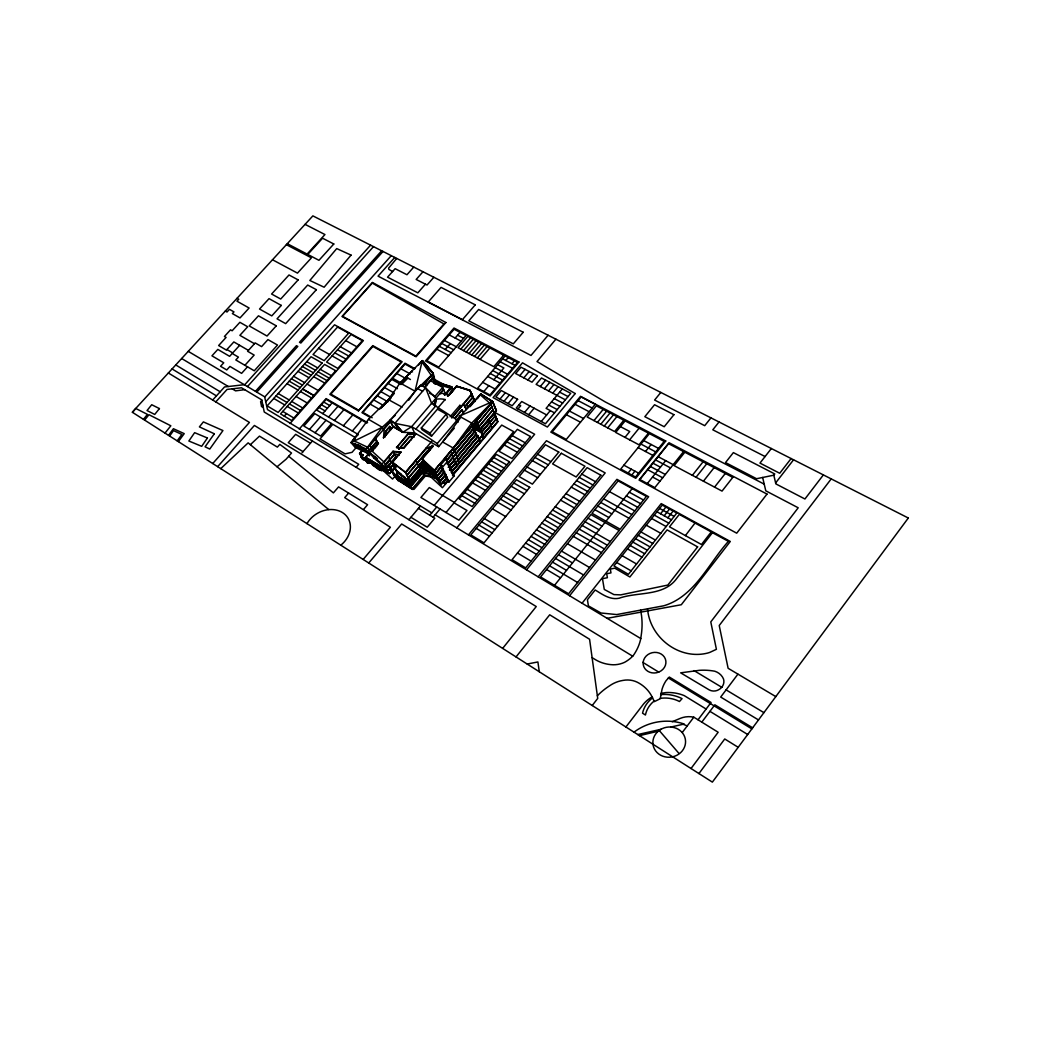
<?xml version="1.0" encoding="UTF-8"?>
<svg xmlns="http://www.w3.org/2000/svg" width="1040" height="1040" viewBox="0 0 1040 1040"><rect width="100%" height="100%" fill="white"/><g stroke="black" fill="none" stroke-linecap="round" stroke-linejoin="round"><path stroke-width="1.5" d="M383.539 438.009L384.241 428.22L390.975 420.42M385.112 436.956L385.645 431.093L389.701 426.387L390.65 429.741M385.398 435.812L385.801 431.418L389.87 426.712M435.305 404.404L436.332 399.178A21.931 17.563 -23.6 0 1 445.094 399.529L445.263 399.88M435.513 382.759L433.238 373.334L422.305 360.633L415.038 391.17L408.772 400.166M434.291 405.132L435.968 398.229L443.547 389.415M437.242 479.297L434.382 477.087L437.125 478.686M422.604 472.225L410.8 486.213M397.8 477.893L410.956 486.538L422.76 472.55L431.73 474.318M399.165 480.662L412.152 488.995L423.852 475.189L422.76 472.55M439.894 393.666L442.429 393.328L448.981 394.875L456.482 386.074L469.937 390.208L474.266 401.128M374.634 456.729L373.854 458.055L386.139 469.118L395.915 457.288L392.977 451.269L381.992 464.061L369.668 452.972L378.183 443.118A30.576 24.453 -25.1 0 1 375.349 438.516L377.741 443.339M380.328 408.655L382.395 406.575M368.108 450.242L369.824 454.246L365.638 449.566L351.559 442.91L355.797 447.603L356.876 446.108L369.174 451.932M169.611 436.033L173.537 430.599L181.844 434.447L177.19 440.856M168.545 435.357L173.394 428.714L184.223 433.628L178.347 441.61M395.174 415.415L382.239 427.284L365.807 449.54L370.292 454.571L355.628 447.629L351.091 442.598L368.485 419.315L388.557 399.464L400.153 382.876L422.305 360.633L433.303 373.594M456.105 420.472L480.844 394.017L492.778 401.648L496.431 410.839L480.35 429.871L472.576 425.477M460.993 417.131L442.598 441.961L453.258 448.045L459.42 462.28M453.258 448.045L471.705 423.098L492.622 401.57L496.431 410.839M698.932 773.552L724.737 738.972L738.192 747.305M691.028 768.508L718.159 732.251L693.823 717.197A21.021 19.292 -8 0 0 680.186 718.406L672.243 721.708M698.022 719.797L711.061 702.481L669.318 677.04L666.055 680.693A35.282 31.902 -8.3 0 0 662.038 689.325L660.205 698.75L654.355 701.623L652.093 696.891A37.102 33.787 -15.7 0 0 637.221 682.188A21.736 19.708 -14.9 0 0 622.921 680.42A28.938 26.312 -14.9 0 0 609.492 685.88A65.455 60.112 -12.8 0 0 597.363 695.76M701.805 722.137L714.857 704.795L752.648 727.818M737.88 674.206L720.694 697.06L758.485 719.94M682.318 732.42L693.823 717.197M831.22 478.894L719.225 625.521L728.117 668.291L775.814 696.605M685.386 535.6L695.019 523.055M625.911 726.999L643.669 703.846A31.369 28.652 -10.5 0 1 652.093 696.891M823.368 474.916L804.934 498.992L775.853 483.899L773.812 475.202L774.774 473.954L733.369 452.608L725.517 462.566L756.548 478.725L773.76 475.202M791.115 458.549L779.714 473.265L759.967 463.099L771.355 448.513M775.632 482.937L793.559 459.784M592.215 705.51L597.727 698.412L589.576 639.262L549.705 614.796L516.035 656.929M712.504 532.636L675.467 580.138C661.843 596.427 637.351 591.747 619.125 598.234C610.116 600.145 602.407 594.412 595.166 589.979L587.418 599.716L588.419 605.878L600.938 612.989L616.681 614.575L663.702 605.8C694.629 596.687 708.448 563.511 728.416 541.359L712.452 532.701M714.558 487.123L725.309 473.46M696.033 477.282L706.758 463.736M667.823 517.777L673.14 511.056M703.417 481.208L714.142 467.61M660.569 513.773L665.873 507.078M692.354 475.332L703.079 461.799M664.196 515.775L669.5 509.067M719.03 421.967L712.803 429.806L765.076 456.547M582.062 603.226L661.219 503.607L730.301 541.463L681.304 604.734L607.139 618.319M165.009 433.095L170.833 425.789L148.954 414.7L144.612 420.095M710.957 417.872L704.717 425.672L654.615 400.049L660.816 392.431M569.608 595.738L648.648 496.73L616.915 479.336L538.174 576.823M647.322 483.548L665.652 460.655M631.813 475.033L634.933 471.172M502.645 648.388L536.25 606.554L401.674 523.991L368.732 563.004M554.528 585.312L604.968 522.496M606.008 521.209L632.19 488.605M143.442 419.341L147.433 414.388L135.72 408.447L132.535 412.386M628.121 473.031L631.228 469.17M645.502 451.477L651.144 444.483M624.975 437.372L629.733 431.522L620.451 426.634M629.642 439.842L639.08 428.22M526.552 569.842L605.176 472.914L546.455 440.726L468.442 534.872M604.253 426.049L613.47 414.791M607.685 427.882L616.915 416.598M597.389 422.409L606.606 411.19M600.808 424.229L610.038 412.984M593.97 420.602L603.187 409.396M541.229 421.499L550.303 410.605M456.742 527.839L534.638 434.252L494.208 412.1M552.747 393.159L558.142 386.698M562.341 388.908L546.104 408.356L554.502 412.867M433.121 517.244L440.063 508.963M524.55 412.464L529.984 405.964M544.414 388.752L549.809 382.317M445.978 512.499L513.656 431.652L501.735 425.074L434.174 505.44M528.697 414.713L534.144 408.2M548.574 390.949L553.969 384.514M392.509 462.397L400.92 452.062L392.34 462.072L405.483 472.524L415.935 460.291L420.719 470.392L410.358 482.547L405.483 472.277L431.899 441.194M451.737 417.599L471.809 393.861L474.955 401.557M451.88 417.937L471.939 394.212L469.846 390.377L456.391 386.23L469.989 390.715M448.981 481.975L441.038 464.555L439.855 463.879L447.824 481.299L448.981 481.975L454.064 475.943L446.199 458.471L445.016 457.782L447.486 461.331L442.338 467.428L441.168 466.739M518.024 408.928L520.702 405.743L518.96 404.807M429.793 515.229L436.735 506.974M540.267 386.555L545.649 380.146M555.919 339.196L537.017 361.569L605.28 401.947L764.218 484.133M444.171 471.679L438.178 478.777L437.021 476.268L443.014 468.949M449.176 465.764L454.324 459.927M476.099 433.862L457.067 456.677M480.922 428.168L494.39 412.971M444.457 471.601L438.334 479.102L439.491 481.585L445.471 474.5M448.318 467.272L476.255 433.953L474.513 431.015M494.26 412.633L480.038 429.689L481.104 432.25L489.801 422.214L488.761 419.64M503.997 401.323L509.418 394.901M523.809 377.858L529.178 371.501M444.613 471.926L438.464 479.219L426.114 467.727L419.978 469.053M448.461 467.376L476.398 434.291L475.722 433.914L477.464 436.839L471.705 423.098L459.29 416.182L492.622 401.57L434.356 470.379L441.064 484.835L447.226 477.516M480.194 429.78L496.262 410.748M449.449 469.781L455.585 462.774M477.308 436.748L458.328 459.524M447.057 477.217L440.804 484.367L439.66 481.897L445.848 474.305M449.605 470.093L478.088 436.098L475.579 434.681M434.512 477.685L424.06 475.618L412.36 489.411L399.373 481.091L396.409 475.098L397.904 473.356L396.578 475.423L410.67 484.393L421.148 471.536L427.284 470.223L439.764 482.027L446.004 474.63M450.164 469.703L478.231 436.423L475.605 434.954M408.889 519.688L420.446 505.999M508.079 403.546L513.513 397.098M527.904 380.029L533.286 373.646M451.724 471.406L496.587 418.457M447.083 477.425L444.119 481.208M452.27 471.263L479.44 439.296L480.493 441.831L453.388 473.746M482.443 435.461L483.652 438.087L482.443 435.461L491.114 425.438M451.386 472.576L496.548 418.73M445.094 483.587L448.201 479.895M483.496 437.996L492.154 427.999L490.958 425.36M447.317 481.221L445.25 483.678L442.403 482.014M452.452 475.124L497.744 421.356M448.578 480.402L442.403 487.721L430.118 476.268M452.647 475.553L497.913 421.798L490.737 403.793M548.106 335.244L530.998 355.446L378.053 276.146L394.784 257.439M440.427 463.45L434.382 470.587L435.552 473.109L441.584 465.985M444.444 458.705L492.778 401.648M440.557 463.567L434.512 470.704L422.11 459.199L433.082 446.316L426.01 448.188M444.587 458.796L490.867 404.144L480.22 394.758L477.373 398.593M441.038 464.555L446.199 458.471M446.602 460.057L451.776 454.207M454.376 450.853L473.668 428.051M441.87 465.92L435.708 473.434L436.865 475.943L442.884 468.832M446.316 460.655L473.824 428.142M491.92 406.757L477.646 423.618L475.111 422.214M363.155 559.442L390.364 527.267L344.708 497.614L348.621 493.064M442.013 466.245L435.838 473.551L423.293 461.734M446.888 460.486L473.967 428.48M499.928 399.126L505.349 392.704M519.727 375.7L525.096 369.356M423.852 475.189L434.434 477.113L423.93 475.02M447.889 462.917L453.05 457.08M474.89 430.963L455.806 453.817M447.278 463.905L475.046 431.054L474.24 430.833L475.176 431.392L447.434 464.23M443.313 469.092L437.151 476.398L424.788 464.906L418.626 466.219M483.795 391.573L488.826 385.658M493.857 379.743L503.867 367.965L497.679 364.702M409.604 480.74L423.8 464.048M433.966 403.585L434.928 405.756L435.968 398.229L425.607 387.764L420.654 385.021L389.961 420.511L392.912 426.634L402.753 432.315L414.505 432.822L438.607 446.654L454.363 428.116M409.76 481.065L423.956 464.373M511.966 363.74L514.423 360.841M396.578 475.423L410.67 484.393L424.645 467.428M424.801 467.753L422.903 469.989L426.543 469.209M413.881 489.515L425.386 475.943M450.125 416.767L459.901 405.301L460.785 406.835M405.652 472.602L427.167 447.538M454.922 418.08L462.02 409.747L462.579 410.943A23.608 18.954 -23.5 0 1 463.437 413.491M473.018 396.825L464.685 406.601L465.166 407.368A21.931 17.602 -23.2 0 1 466.414 409.539M406.861 475.111L432.328 445.211M455.065 418.405L462.02 409.747M407.03 475.436L427.31 451.1L430.105 450.177M421.304 471.861L427.44 470.548L421.954 458.874L432.926 445.978M505.765 360.477L508.222 357.591M457.184 419.796L459.212 417.417M465.92 409.539L474.227 399.776M408.239 477.932L423.553 459.927M438.607 446.654L437.216 443.586L457.223 420.069L431.639 403.416L425.607 387.764L394.901 423.332L397.826 429.468M408.395 478.257L423.709 460.252M470.054 406.692L480.844 394.017M368.407 453.648L365.586 457.444L388.115 470.847L393.315 464.763M390.858 470.223L391.495 469.482L390.26 466.999L389.623 467.753L390.858 470.223L390.104 469.781L391.495 469.482M395.694 466.414L389.506 473.642L395.525 466.089M391.573 470.184L395.499 475.176L398.307 480.831L391.807 471.393L394.81 468.403M431.522 436.163L430.105 433.056L446.264 414.141L437.424 409.188L421.291 428.012L422.097 429.754L431.522 436.163L447.642 417.274L446.264 414.141M395.499 475.176L397.54 472.784M395.525 475.566L392.561 479.05L382.551 470.028M443.69 389.753L439.907 393.64M397.982 447.876A21.19 16.978 -25.1 0 1 396.604 447.564L408.252 433.472L415.428 434.148L410.904 439.946M474.552 356.447L484.315 345.072M396.604 447.564L408.408 433.81L415.571 434.486M444.535 395.057L450.385 388.219L452.218 392.184M444.678 395.135L451.815 386.815L435.448 381.771L434.356 383.565M398.814 448.942L409.604 436.358L413.907 436.761M389.961 420.511L394.901 423.332L411.645 426.686L415.87 429.091L435.864 405.782M390.026 459.693L385.515 464.958L394.524 454.454L399.282 454.922M445.809 394.329L450.71 388.609M398.97 449.28L409.76 436.696L414.05 437.099M477.321 357.916L487.084 346.528M382.278 469.04L381.498 470.21C378.196 472.056 368.017 457.834 372.762 465.296L381.706 470.626L382.538 469.664L383.903 470.067L383.344 470.73L383.903 470.067M383.435 470.197L383.994 469.547M447.59 396.136L451.633 391.157M395.759 456.963L386.633 467.337M403.13 448.37L411.112 439.556M415.883 433.615L403.689 447.85A21.203 16.991 -25.1 0 1 396.448 447.226M437.528 408.356L445.094 399.529M448.045 396.123L451.958 391.56M409.149 441.844L403.845 448.175A21.19 16.978 -25.1 0 1 399.412 448.097M443.885 393.978L449.124 395.213L456.534 386.568M480.09 359.385L489.866 347.984M390.104 466.674L388.7 466.986L390.104 466.674L388.869 464.191L388.219 464.945L389.454 467.428M388.115 470.847L393.146 464.438M363.662 509.301L367.588 504.712L338.572 486.889L333.385 492.882L288.691 456.261M463.528 350.61L473.278 339.287M466.271 352.066L476.034 340.73M372.736 463.398L367.237 462.735L364.598 457.925L365.755 459.849L367.978 459.953M376.87 459.394L377.286 460.2M372.762 465.296L373.828 464.061M469.027 353.522L478.79 342.173M394.901 423.332L402.753 432.315L395.018 423.189L390.091 420.355L392.444 425.269M402.753 432.315L411.645 426.686L435.968 398.229L435.097 396.253L442.689 387.426L430.118 380.523L424.437 387.101M471.783 354.978L481.546 343.616M391.729 420.316L365.807 449.54L351.091 442.598L358.293 434.304M367.9 447.642L375.505 438.841A30.576 24.453 -25.1 0 0 377.26 441.987M391.144 420.758L384.241 428.22M389.506 473.642L361.569 456.989L363.012 454.818L359.554 453.388L362.635 449.813M422.084 386.243L433.238 373.334L422.409 360.854L421.785 361.569M422.513 386.256L431.418 375.713M361.569 456.989L363.012 454.818M367.146 452.452L369.33 455.702L367.146 452.452L367.796 451.711M369.174 450.151L376.766 441.363A30.511 24.44 -25.1 0 0 377.559 442.975M369.343 450.476L376.922 441.701A30.511 24.427 -25.1 0 0 377.728 443.313M430.599 380.835L432.562 378.326L426.504 385.58M356.122 467.298L358.709 464.295L267.488 409.578L264.602 396.773L188.24 351.351M430.638 381.056L432.705 378.664L430.742 381.173M365.586 457.444L368.576 453.973M369.057 454.194L368.42 454.935L369.798 454.636L369.057 454.194L368.589 455.26M371.917 451.152L378.495 443.534M383.383 437.684L393.042 426.491M374.387 448.591L377.234 445.302M384.566 436.826L393.822 426.101M460.785 349.154L470.535 337.857M355.875 447.915L352.027 452.335L345.033 453.869L320.047 438.906L332.839 424.294L354.77 437.229M445.211 349.492L450.32 343.603M455.143 338.039L460.057 332.358M362.804 450.138L359.723 453.713L363.168 455.143M352.326 431.015L361.803 420.121M381.394 407.719L393.861 393.367M418.496 365.014L422.305 360.633M355.303 438.269L353.197 440.7L355.394 438.425M383.63 405.665L394.017 393.705M386.633 402.454L390.871 397.579M343.356 425.75L352.82 414.908M358.436 410.878L402.142 361.725L372.801 345.644L329.823 394.368L358.436 410.878L401.154 361.946L372.866 346.437L330.811 394.134L358.904 410.358M334.464 420.511L343.915 409.734M328.575 417.053L338.013 406.302M315.055 432.731L326.014 420.264M302.042 452.777L312.39 440.986M425.451 284.193L417.833 292.825L387.556 277.173L395.135 268.684L406.965 274.742L413.777 267.072M299.234 429.052L326.092 398.606L367.601 422.708M433.862 277.277L427.037 285.012L416.169 279.448L422.981 271.752M322.699 413.608L332.137 402.896M309.504 429.416L320.45 416.988M289.991 423.514L363.376 340.6L334.555 324.805L265.733 401.791M284.245 416.104L286.468 413.608M377.468 458.835L375.167 456.755L373.958 458.107L369.668 452.972M263.328 407.511L261.56 406.445L262.834 405.041M212.719 463.515L249.431 422.435L168.35 372.983M396.747 258.44L388.596 268.164L388.869 269.386L392.587 271.531M217.646 466.661L254.397 425.464L632.684 656.201M261.859 400.231L260.585 401.661L261.56 406.445M264.667 397.098L391.274 255.658M255.45 391.326L296.452 345.67L297.804 346.437L256.789 392.119M381.667 250.796L299.494 342.29L300.846 343.044L383.032 251.485M244.608 384.878L370.578 245.167M247.468 386.568L373.503 246.649M212.693 400.023L224.523 386.958L244.296 384.683M244.907 365.3L254.163 355.082L247.611 351.286L255.19 342.927L261.599 346.619L267.943 339.599L277.498 345.046L254.267 370.786L235.82 359.97L238.42 357.11L232.206 353.483L229.619 356.33L217.815 349.414L211.952 355.823L223.743 362.778L220.558 366.288L226.759 369.954L229.944 366.444L241.618 373.347L247.507 366.821M215.774 401.908L227.084 389.415L241.501 387.777L261.794 399.893L264.238 412.009L431.808 512.837M239.655 345.306L232.726 352.911L226.928 349.531M407.901 378.118L401.986 384.072L400.257 383.11L406.172 377.169L410.423 379.522M401.232 383.656L407.147 377.702M412.048 370.942L406.068 376.935M382.239 406.484L390.871 397.995M433.238 373.334L415.038 391.17L400.257 383.11M410.358 482.547L397.15 472.264L392.197 462.215L405.626 472.381L410.527 482.391L420.719 470.392M396.539 471.016L405.015 477.36M397.15 472.264L392.34 462.072M220.74 468.637L248.144 442.858L328.718 509.535M250.354 444.691L259.467 436.137L277.381 447.122L279.812 444.379L291.525 453.037L286.13 459.173L277.043 466.778M351.091 442.598L382.239 427.284L383.253 429.364M426.166 448.526L433.082 446.316M639.483 735.644L658.242 731.198M637.78 734.552L660.946 729.3M670.67 727.09L684.203 724.022A51.259 47.619 -9.9 0 0 674.609 721.734L671.32 721.357A51.259 47.619 -9.9 0 0 634.01 732.16M418.483 465.894L424.632 464.568L436.995 476.06M424.008 466.648L421.421 466.843L425.217 466.388M419.822 468.728L425.958 467.402L438.308 478.894M660.855 693.394L665.912 692.575A39.715 36.387 -10.5 0 1 684.242 695.617L706.134 709.033M527.163 664.027L537.901 661.96L539.279 671.749M244.673 389.675L235.56 390.858L232.193 388.83M660.621 694.616L663.494 694.434A37.401 34.268 -10.9 0 1 682.058 698.633L679.458 701.519A29.588 27.079 -10.9 0 0 660.218 698.399M367.809 459.628L365.586 459.524L367.237 462.735M367.016 462.306L372.073 463.489M392.977 451.269L400.92 452.062M401.089 452.387L393.133 451.607L384.098 462.124L371.605 450.736L378.183 443.118M399.126 454.597L394.368 454.129L385.359 464.633L389.87 459.368L388.622 456.859M355.628 447.629L360.36 448.487M428.922 471.224L426.075 470.847M424.359 470.509L428.844 471.393M431.574 473.993L422.526 472.407L424.06 475.618M422.682 472.719L431.652 474.487M383.253 470.158L386.204 470.808M383.123 470.301L386.152 471.003M383.344 470.73L386.36 471.432M382.148 469.196L383.864 469.69M435.864 382.096L451.568 386.932M434.2 383.227L450.567 388.271M495.378 415.831L481.403 432.679L473.811 428.389M683.124 724.269L687.232 725.907M361.153 456.495L363.454 457.457M362.427 458.965L365.859 460.382M366.08 460.811L362.635 459.381L359.554 453.388M353.028 440.375L367.731 447.304L370.604 452.985M357.513 444.639L360.464 446.03M356.226 444.275L366.431 449.111M355.94 446.043L366.262 450.918M356.109 446.368L363.493 449.865M360.893 457.171L363.727 458.523M489.671 400.257L492.414 401.609L481.143 394.199M305.071 224.354L324.948 234.546L307.099 254.085L287.287 243.698M286.377 244.673L311.428 257.829L297.479 273.117L272.506 259.766M457.613 335.179L463.593 338.325M502.658 358.852L515.073 365.378M578.11 400.621L592.176 408.031M559.637 392.132L568.061 396.565M449.189 334.893L461.123 341.185M500.175 361.764L512.577 368.316M575.068 404.3L589.121 411.723M643.76 440.583L658.554 448.409M565.357 399.815L536.133 384.371L541.515 377.975L570.752 393.328L545.428 423.774L516.282 407.992L521.716 401.518L546.676 414.947M640.939 444.067L655.733 451.906M554.242 398.606L562.653 403.078M444.379 340.444L456.3 346.762M495.183 367.627L507.585 374.205M658.177 456.677L673.166 464.646M569.478 411.047L583.518 418.522M638.118 447.564L652.912 455.429M441.753 343.46L453.674 349.804M492.687 370.552L505.076 377.156M551.525 401.856L559.936 406.328M655.564 459.927L670.553 467.922M439.27 346.32L451.191 352.677M490.178 373.49L502.58 380.107M548.821 405.106L557.219 409.591M566.423 414.726L580.463 422.227M652.938 463.19L660.413 467.181M436.787 349.193L448.695 355.563M487.669 376.428L500.058 383.071M650.325 466.453L665.314 474.487M647.699 469.716L662.688 477.789M482.651 382.33L495.04 388.999M652.548 477.022L660.049 481.078M623.87 465.192L638.638 473.174M423.059 361.478L427.427 368.212M414.921 368.667L405.015 363.233L361.946 412.62L370.162 417.378M434.746 379.522L447.486 386.503M414.362 369.187L405.028 364.065L362.895 412.386L372.177 417.742M494.273 413.114L495.43 415.558L481.247 432.588L482.456 435.227L476.58 420.784M659.607 508.43L674.128 516.425M629.291 492.206L643.5 500.019M446.342 393.211L444.808 392.366L442.689 387.426M400.907 368.797L410.241 373.932M656.942 511.771L671.476 519.792M345.683 340.6L356.928 346.801M626.392 495.807L640.601 503.659M489.944 422.552L490.828 425.022M512.161 435.578L525.2 442.793M581.828 474.123L595.582 481.728M654.29 515.125L668.811 523.159M396.786 373.529L404.781 377.949M609.44 491.634L637.702 507.286M429.52 393.159L435.097 396.253M509.535 438.698L522.574 445.939M537.589 454.272L550.914 461.656M579.189 477.36L592.943 484.991M476.567 421.031L477.49 423.54M417.612 388.544L422.552 391.287M651.625 518.479L666.133 526.539M340.262 346.71L351.481 352.95M620.594 503.035L634.79 510.939M475.254 422.552L477.789 423.956L491.777 406.64M506.922 441.831L519.948 449.085M534.963 457.444L548.275 464.854M576.55 480.597L590.291 488.254M392.652 378.261L400.634 382.72M473.798 423.722L478.855 426.543L493.09 409.695L478.998 426.881L473.941 424.06M391.703 379.34L401.024 384.54M337.532 349.778L348.751 356.031M472.498 425.23L480.064 429.442M603.642 498.823L631.878 514.579M504.296 444.964L517.322 452.244M532.324 460.629L545.636 468.052M573.898 483.847L587.639 491.517M472.446 427.414L481.26 432.341M646.282 525.2L660.79 533.312M334.815 352.846L346.021 359.125M237.042 298.298L238.732 299.247L236.951 301.184L249.106 308.009L240.032 317.928L232.388 313.599L233.961 311.883L229.45 309.335L226.993 312.013L225.316 311.051M600.73 502.437L628.953 518.232M388.128 383.448L397.436 388.661M571.246 487.097L584.987 494.793M475.475 435.097L477.958 436.488M318.552 348.322L329.641 354.549M332.085 355.914L343.291 362.206M479.141 438.88L478.088 436.098M597.818 506.038L611.858 513.929M527.046 466.999L540.358 474.474M384.54 387.569L393.848 392.795M640.939 531.934L655.434 540.098M594.906 509.652L608.933 517.569M524.407 470.184L537.706 477.685M565.942 493.597L579.67 501.345M638.248 535.314L652.743 543.491M380.952 391.69L390.247 396.942M493.766 457.548L506.779 464.906M563.277 496.86L576.992 504.634M635.57 538.694L650.052 546.897M402.051 407.108L388.726 399.802M377.351 395.811L387.972 401.843M491.127 460.707L504.127 468.078M560.612 500.136L574.327 507.923M632.879 542.087L647.361 550.303M588.029 518.18L602.043 526.149M488.488 463.866L501.488 471.263M630.188 545.48L644.67 553.722M306.696 361.608L317.746 367.913M320.19 369.304L331.37 375.674M373.75 399.945L383.045 405.236M585.091 521.807L599.105 529.802M485.836 467.025L498.836 474.448M513.799 482.989L527.085 490.581M555.269 506.675L568.984 514.514M421.291 428.012L430.105 433.056M304.512 364.052L315.575 370.357M318.006 371.748L329.186 378.144M627.484 548.873L641.966 557.141M451.958 449.462L454.532 450.944M370.136 404.092L379.418 409.396M582.153 525.447L610.311 541.567M302.341 366.483L313.378 372.814M315.822 374.218L326.989 380.614M483.184 470.197L496.184 477.633M511.134 486.213L524.407 493.818M552.591 509.964L566.293 517.816M450.645 451.659L456.69 465.517M579.215 529.087L607.373 545.259M300.157 368.927L311.194 375.271M313.638 376.675L324.805 383.097M480.532 473.369L493.519 480.831M549.913 513.24L563.615 521.118M254.462 343.72L239.876 335.335L247.689 326.768L239.876 322.309L232.141 330.772L230.516 329.836L224.445 336.479L226.07 337.415L218.634 345.54L226.408 350.09L233.844 341.939L248.417 350.389M622.089 555.672L636.558 563.992M297.973 371.371L309.01 377.741M394.446 427.297L402.883 432.159M576.277 532.74L604.409 548.964M477.88 476.541L490.854 484.029M505.804 492.648L519.077 500.292M547.235 516.529L560.924 524.433M573.326 536.393L601.458 552.669M475.215 479.726L488.189 487.227M503.139 495.872L516.399 503.542M544.544 519.831L558.233 527.748M616.668 562.497L631.124 570.869M368.485 419.315L382.239 427.284M293.592 376.272L304.629 382.668M307.06 384.072L318.214 390.533M472.55 482.911L485.524 490.425M500.461 499.096L513.721 506.792M541.853 523.12L555.542 531.063M291.408 378.729L302.432 385.138M366.613 422.929L326.144 399.412L316.732 410.098L358.332 434.551M452.894 475.254L454.064 475.943M497.783 502.333L511.03 510.042M539.162 526.422L552.838 534.391M289.211 381.186L300.235 387.608M567.411 543.712L595.517 560.092M323.804 402.077L329.784 405.561M287.014 383.643L298.038 390.078M300.456 391.495L311.597 398.008M467.22 489.281L480.168 496.86M536.471 529.737L550.147 537.719M321.451 404.755L327.418 408.239M464.542 492.479L477.49 500.071M492.414 508.82L505.661 516.568M533.767 533.039L547.43 541.047M319.085 407.42L325.065 410.917M561.483 551.057L589.576 567.541M442.533 481.858L445.224 483.444L444.093 480.974M434.304 477.256L437.047 478.868M442.715 482.508L445.445 484.107L443.963 480.883M296.049 396.461L307.19 402.987M461.864 495.69L474.812 503.295M531.063 536.354L544.726 544.388M558.519 554.736L572.481 562.965M528.359 539.682L542.009 547.729M278.213 393.51L289.211 399.997M291.629 401.427L302.757 407.992M555.542 558.428L583.609 575.003M391.118 462.111L389.883 459.615M484.341 518.57L497.562 526.396M525.642 542.997L539.292 551.083M276.003 395.98L287.001 402.48M289.419 403.923L300.547 410.501M454.402 502.437L429.286 487.565L420.901 497.497L458.887 520.221L466.986 510.497L454.051 502.853M552.552 562.12L566.514 570.388M273.793 398.45L284.791 404.976M287.209 406.406L298.324 413.01M481.637 521.833L494.858 529.672M522.925 546.325L536.575 554.437M549.575 565.812L577.616 582.504M365.417 457.119L387.946 470.522M478.933 525.096L492.154 532.961M371.137 462.085L380.38 467.597L371.293 462.41M361.4 456.664L389.35 473.317M372.671 464.724L381.628 470.054M282.776 411.398L293.878 418.028M546.585 569.517L560.534 577.837M476.229 528.359L489.437 536.25M517.478 553.007L531.128 561.145M181.662 358.514L228.332 386.516M435.136 514.839L640.783 638.56M694.044 670.605L721.721 687.258M726.089 689.884L763.906 712.647M592.111 657.644L596.206 660.114A36.543 32.318 -15.7 0 0 613.158 664.781A23.465 20.839 -15.8 0 0 624.585 662.324A32.643 28.912 -16.3 0 0 631.579 657.293L633.087 655.798A49.608 43.849 -17.6 0 0 640.718 638.885L641.55 632.918A88.4 77.818 -20.4 0 0 641.55 615.706L640.627 610.116M310.414 443.235L295.646 434.33L288.288 442.676L303.03 451.646M418.431 508.378L434.772 518.232L427.232 527.228L410.917 517.296M175.76 364.936L220.168 391.768M172.068 368.94L216.45 395.876M643.162 662.584L658.723 672.087M668.33 677.937L751.855 728.884M709.93 711.347L747.695 734.5M481.195 394.472L492.323 401.375L496.184 410.527M396.409 475.098L410.514 484.068M370.071 453.375L375.167 456.755M415.87 429.091L437.216 443.586M393.9 465.244L396.292 467.09M396.526 470.548L401.284 474.253M398.502 473.057L410.501 482.404M421.954 458.874L434.356 470.379M423.67 363.961L433.095 373.347L433.693 378.092M659.568 730.886L678.873 753.324M381.888 464.009L386.139 469.118M435.747 476.931L439.764 482.027M434.954 476.944L441.064 484.835M391.807 471.393L396.721 477.633M391.976 471.718L396.877 477.958M393.198 474.175L398.099 480.415M435.734 476.944L439.634 481.91M422.773 361.322L425.971 366.093M460.746 406.796L459.901 405.301M471.679 394.511L473.161 397.163L464.828 406.939L463.45 403.663M472.277 396.279L474.37 400.114L467.922 407.68L466.7 404.755M473.616 399.555L474.474 401.089L469.937 390.208M369.096 460.005L370.344 462.462M380.094 467.428L381.706 470.626M369.915 444.782L372.944 450.788M390.533 470.6L391.339 470.184L390.585 469.729M383.942 461.799L386.932 467.779M389.935 467.376L389.181 466.934M409.604 483.756L412.36 489.411M411.645 426.686L414.505 432.822M447.629 463.58L452.244 473.798M411.749 370.773L412.49 371.93M425.204 382.629L426.647 385.918M421.837 361.686L431.366 375.505L434.993 383.851M457.223 420.069L458.12 422.136M451.815 386.815L453.466 390.728M472.459 425.62L473.538 428.207M473.681 428.545L474.76 431.119M474.903 431.457L475.969 434.018M478.075 436.345L479.024 439.036M479.284 439.218L480.22 441.896M477.633 423.878L478.699 426.452M478.842 426.79L479.908 429.364M495.43 416.039L496.457 418.613M496.6 418.938L497.614 421.499M384.8 465.933L385.749 468.715M389.701 426.387L390.481 429.403M762.645 477.477L765.791 490.828L798.2 507.78L710.788 621.907L716.404 649.311L710.073 652.275A23.322 20.605 -9.1 0 1 707.2 653.172C678.925 660.023 649.844 637.533 647.556 608.881M354.926 443.209L355.797 447.603M465.023 407.03A21.944 17.615 -23.2 0 1 466.271 409.201M462.436 410.605A23.621 18.954 -23.5 0 1 463.294 413.153M306.982 523.627A24.206 19.812 -30.3 0 1 342.602 512.655A24.206 19.812 -30.3 0 1 340.795 545.194M654.082 701.077A25.35 23.127 -10.3 0 0 645.45 715.013L642.538 713.18A28.587 26.078 -10.3 0 1 652.548 697.853M643.201 662.103L643.136 662.779A11.453 10.257 -12.5 0 0 658.528 672.165L659.217 671.879A11.453 10.257 -12.5 0 0 661.219 654.056A11.453 10.257 -12.5 0 0 643.201 662.103M207.415 437.996L201.695 446.316L188.851 441.012L194.636 432.666L207.415 437.996M214.318 433.784L205.075 446.81L209.768 449.046L222.937 430.56L203.372 421.902L199.394 426.881L214.318 433.784M908.31 518.011L712.361 782.119L132.262 412.217L312.871 215.878L908.31 518.011M767 494.078L736.71 533.182L639.041 480.077L669.032 442.728L767 494.078M697.619 546.871L667.823 585.065L620.672 594.88L613.912 594.594L604.279 589.446L602.472 578.695L607.386 577.707L606.71 573.742L610.974 572.884L610.324 569.075L614.77 568.178L629.902 576.979L667.082 529.88L697.619 546.871M711.256 531.947L701.454 544.518L669.513 526.799L679.276 514.423L711.256 531.947M732.784 477.386L722.033 491.101L674.128 465.634L684.827 452.231L732.784 477.386M676.793 513.058L628.407 574.314L613.951 565.916L662.259 505.089L676.793 513.058M619.138 530.517L568.607 593.775L540.592 576.94L590.954 514.553L619.138 530.517M646.399 496.392L620.178 529.23L591.981 513.279L618.124 480.896L646.399 496.392M683.605 451.581L654.823 487.63L639.847 479.492L668.59 443.703L683.605 451.581M159.432 408.59L154.726 414.44L147.03 410.553L151.723 404.729L159.432 408.59M664.196 441.402L635.518 477.048L620.763 469.027L649.389 433.628L664.196 441.402M665.743 440.999L635.752 478.296L550.836 432.12L580.515 396.331L665.743 440.999M673.933 414.687L664.209 426.738L644.839 416.689L654.55 404.742L673.933 414.687M648.466 433.147L639.015 444.821L615.693 432.445L625.118 420.901L648.466 433.147M600.86 475.228L525.655 567.879L512.031 559.689L587.106 467.662L600.86 475.228M623.831 420.225L614.601 431.548L587.171 416.988L596.375 405.821L623.831 420.225M595.218 404.339L566.28 439.426L552.266 431.808L581.152 396.955L595.218 404.339M529.737 487.344L484.003 542.841L470.808 534.911L516.464 479.791L529.737 487.344M558.792 452.101L532.402 484.12L519.116 476.58L545.454 444.769L558.792 452.101M561.353 453.271L552.604 463.892L576.147 476.97L584.974 466.245L561.353 453.271M509.418 461.734L472.121 506.519L459.186 498.888L496.405 454.402L509.418 461.734M530.426 436.514L512.057 458.562L499.044 451.256L517.374 429.338L530.426 436.514M575.211 393.549L547.378 427.037L493.064 397.579L522.509 362.817L575.211 393.549M351.052 255.112L324.129 287.222L309.842 280.475L336.726 248.586L351.052 255.112M517.608 399.308L512.174 405.756L495.859 396.929L501.28 390.52L517.608 399.308M537.394 375.804L532.012 382.2L515.658 373.555L521.027 367.211L537.394 375.804M517.53 362.479L489.996 394.94L477.62 388.232L505.115 355.966L517.53 362.479M518.947 362.024L490.139 395.993L425.464 360.906L454.012 328.029L518.947 362.024M503.646 355.199L493.844 366.678L458.055 347.698L467.805 336.414L503.646 355.199M523.211 332.254L513.305 343.863L468.806 320.827L478.647 309.478L523.211 332.254M466.037 335.491L438.698 367.133L426.816 360.685L454.103 329.238L466.037 335.491M475.267 304.85L462.41 319.67L428.259 301.977L441.064 287.404L475.267 304.85M443.95 323.921L415.896 356.135L342.563 316.342L372.281 283.101L443.95 323.921M445.887 322.53L416.078 356.772L342.004 316.472L372.424 282.451L445.887 322.53M331.591 423.553L320.632 436.072L303.862 426.049L314.795 413.647L331.591 423.553M335.725 370.747L291.655 420.55L280.553 413.907L324.532 364.403L335.725 370.747M362.349 340.665L337.805 368.394L326.612 362.063L351.104 334.503L362.349 340.665M721.786 687.193L721.357 687.687A10.348 9.295 -7.1 0 1 719.303 689.351A8.827 7.93 -7 0 1 709.163 689.858L680.654 672.841L699.439 670.319A57.083 52.052 -7 0 1 714.779 671.216A15.106 13.585 -7.4 0 1 723.515 678.99A10.348 9.295 -7.1 0 1 721.786 687.193M322.101 363.025L278.135 412.451L267.15 405.886L311.038 356.746L322.101 363.025M348.66 333.164L324.168 360.685L313.04 354.497L337.532 327.067L348.66 333.164M276.276 325.832L267.033 336.037L249.236 325.923L258.453 315.809L276.276 325.832M316.381 289.692L285.662 323.635L277.056 318.825L307.71 285.038L316.381 289.692M281.307 305.422L271.791 315.887L259.532 309.036L269.022 298.636L281.307 305.422M298.142 279.89L280.722 299.026L271.609 294.021L289.003 274.976L298.142 279.89M333.801 243.997L318.955 260.312L307.762 254.436L322.569 238.212L333.801 243.997M423.735 463.229L420.082 464.009L423.735 463.229M672.945 756.743L671.892 756.964A16.393 15.08 -10 0 1 653.068 744.965L652.938 743.99A16.393 15.08 -10 0 1 670.735 727.025L671.788 727.129A16.393 15.08 -10 0 1 685.555 741.143A16.393 15.08 -10 0 1 672.945 756.743M476.112 434.356L477.191 436.904L476.112 434.356M313.807 395.512L302.666 389.025L313.807 395.512"/></g></svg>
